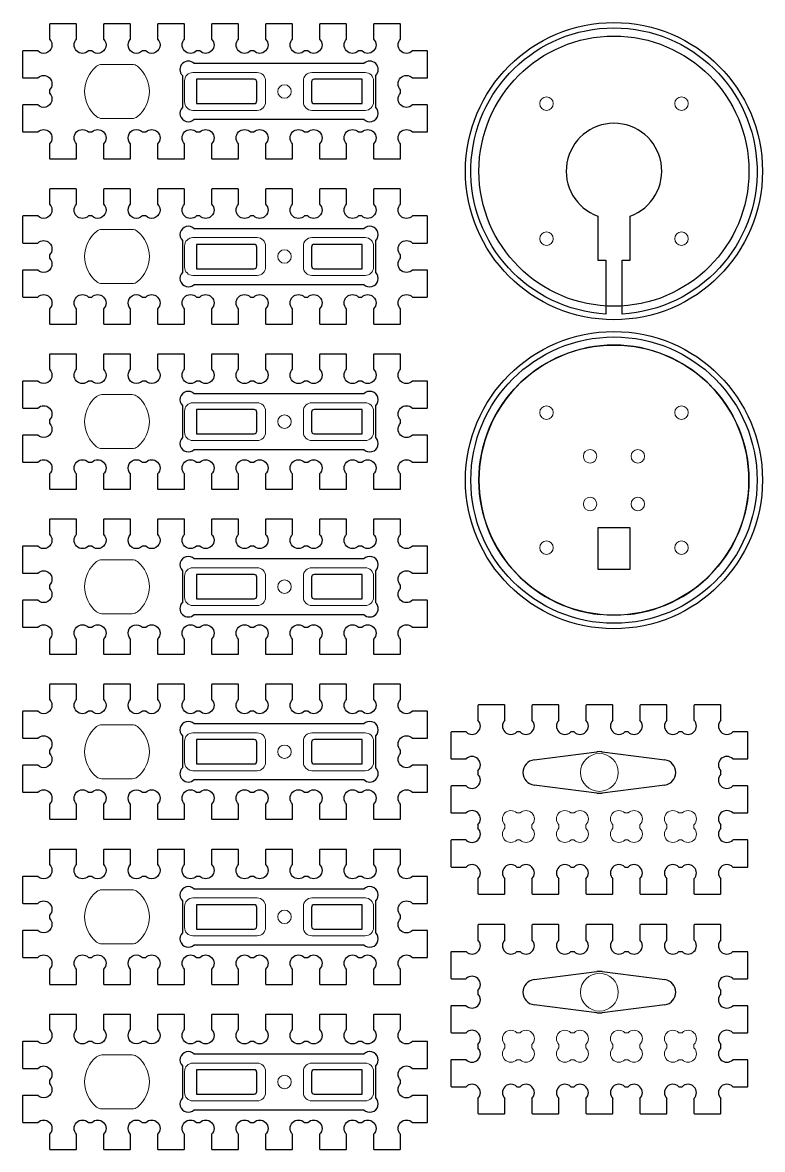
# Model space of a CAD drawing. Header units: millimetres. Extents: x -127 to 554, y -606 to 1045.
# Drawn here: x -38.9 to 98.1, y 826.7 to 1035.3 of the extents above; entities that cross this region are included whole.
import ezdxf

# ---------------------------------------------------------------- set-up
doc = ezdxf.new("R2010")
doc.units = ezdxf.units.MM
doc.layers.get('0').update_dxf_attribs({"lineweight": 25})
doc.layers.add('grav1.5mm', color=4, linetype='Continuous')
doc.layers.add('grav2.5mm', color=3, linetype='Continuous')
doc.layers.add('holes', color=1, linetype='Continuous', lineweight=0)

# ---------------------------------------------------------------- blocks, each defined once
blk = doc.blocks.new('*U61')
at = {"flags": 128}
blk.add_lwpolyline([(2.4, -12.5, 0.414214), (2.5, -12.4), (2.5, -9.69, -0.414214), (2.5, -7.5, -0.414214), (4.69, -7.5), (5.31, -7.5, -0.414214), (7.5, -7.5, -0.414214), (7.5, -9.69), (7.5, -12.4, 0.414214), (7.6, -12.5), (12.4, -12.5, 0.414214), (12.5, -12.4), (12.5, -12.4), (12.5, -9.69, -0.414214), (12.5, -7.5, -0.414214), (14.69, -7.5), (15.31, -7.5, -0.414214), (17.5, -7.5, -0.414214), (17.5, -9.69), (17.5, -12.4, 0.414214), (17.6, -12.5), (22.4, -12.5, 0.414214), (22.5, -12.4), (22.5, -9.69, -0.414214), (22.5, -7.5, -0.414214), (24.69, -7.5), (25.31, -7.5, -0.414214), (27.5, -7.5, -0.414214), (27.5, -9.69), (27.5, -12.4, 0.414214), (27.6, -12.5), (32.4, -12.5, 0.414214), (32.5, -12.4), (32.5, -9.69, -0.414214), (32.5, -7.5, -0.414214), (34.69, -7.5), (37.4, -7.5, 0.414214), (37.5, -7.4), (37.5, -2.6, 0.414214), (37.4, -2.5), (34.69, -2.5, -0.414214), (32.5, -2.5, -0.414214), (32.5, -0.31), (32.5, 0.31, -0.414214), (32.5, 2.5, -0.414214), (34.69, 2.5), (37.4, 2.5, 0.414214), (37.5, 2.6), (37.5, 7.4, 0.414214), (37.4, 7.5), (34.69, 7.5, -0.414214), (32.5, 7.5, -0.414214), (32.5, 9.69), (32.5, 12.4, 0.414214), (32.4, 12.5), (27.6, 12.5, 0.414214), (27.5, 12.4), (27.5, 9.69, -0.414214), (27.5, 7.5, -0.414214), (25.31, 7.5), (24.69, 7.5, -0.414214), (22.5, 7.5, -0.414214), (22.5, 9.69), (22.5, 12.4, 0.414214), (22.4, 12.5), (17.6, 12.5, 0.414214), (17.5, 12.4), (17.5, 9.69, -0.414214), (17.5, 7.5, -0.414214), (15.31, 7.5), (14.69, 7.5, -0.414214), (12.5, 7.5, -0.414214), (12.5, 9.69), (12.5, 12.4, 0.414214), (12.4, 12.5), (7.6, 12.5, 0.414214), (7.5, 12.4), (7.5, 9.69, -0.414214), (7.5, 7.5, -0.414214), (5.31, 7.5), (4.69, 7.5, -0.414214), (2.5, 7.5, -0.414214), (2.5, 9.69), (2.5, 12.4, 0.414214), (2.4, 12.5), (-2.4, 12.5, 0.414214), (-2.5, 12.4), (-2.5, 9.69, -0.414214), (-2.5, 7.5, -0.414214), (-4.69, 7.5), (-5.31, 7.5, -0.414214), (-7.5, 7.5, -0.414214), (-7.5, 9.69), (-7.5, 12.4, 0.414214), (-7.6, 12.5), (-12.4, 12.5, 0.414214), (-12.5, 12.4), (-12.5, 9.69, -1), (-14.69, 7.5), (-15.31, 7.5, -1), (-17.5, 9.69), (-17.5, 12.4, 0.414214), (-17.6, 12.5), (-22.4, 12.5, 0.414214), (-22.5, 12.4), (-22.5, 9.69, -1), (-24.69, 7.5), (-25.31, 7.5, -1), (-27.5, 9.69), (-27.5, 12.4, 0.414214), (-27.6, 12.5), (-32.4, 12.5, 0.414214), (-32.5, 12.4), (-32.5, 9.69, -1), (-34.69, 7.5), (-37.4, 7.5, 0.414214), (-37.5, 7.4), (-37.5, 2.6, 0.414214), (-37.4, 2.5), (-34.69, 2.5, -1), (-32.5, 0.31), (-32.5, -0.31, -1), (-34.69, -2.5), (-37.4, -2.5, 0.414214), (-37.5, -2.6), (-37.5, -7.4, 0.414214), (-37.4, -7.5), (-34.69, -7.5, -1), (-32.5, -9.69), (-32.5, -12.4, 0.414214), (-32.4, -12.5), (-27.6, -12.5, 0.414214), (-27.5, -12.4), (-27.5, -9.69, -1), (-25.31, -7.5), (-24.69, -7.5, -1), (-22.5, -9.69), (-22.5, -12.4, 0.414214), (-22.4, -12.5), (-17.6, -12.5, 0.414214), (-17.5, -12.4), (-17.5, -9.69, -1), (-15.31, -7.5), (-14.69, -7.5, -1), (-12.5, -9.69), (-12.5, -12.4, 0.414214), (-12.4, -12.5), (-7.6, -12.5, 0.414214), (-7.5, -12.4), (-7.5, -9.69, -0.414214), (-7.5, -7.5, -0.414214), (-5.31, -7.5), (-4.69, -7.5, -0.414214), (-2.5, -7.5, -0.414214), (-2.5, -9.69), (-2.5, -12.4, 0.414214), (-2.4, -12.5), (2.4, -12.5)], format="xyb", dxfattribs=at)
at = {"layer": 'grav1.5mm', "flags": 128}
for points in [[(-5.71, -5.15), (25.71, -5.15, 1), (27.9, -2.96), (27.9, 2.96, 1), (25.71, 5.15), (-5.71, 5.15, 1), (-7.9, 2.96), (-7.9, -2.96, 1), (-5.71, -5.15)], [(5.88, 1.75, 0.414214), (5.38, 2.25), (-5.28, 2.25), (-5.28, -2.25), (5.38, -2.25, 0.414214), (5.88, -1.75), (5.88, 1.75)], [(25.38, -2.25), (25.38, 2.25), (16.51, 2.25, 0.414214), (16.02, 1.75), (16.02, -1.75, 0.414214), (16.51, -2.25), (25.38, -2.25)]]:
    blk.add_lwpolyline(points, format="xyb", dxfattribs=at)
at = {"layer": 'holes', "flags": 128}
blk.add_lwpolyline([(-23.79, -4.65, 0.172593), (-22.81, -5), (-17.19, -5, 0.172593), (-16.21, -4.65, 0.475161), (-16.21, 4.65, 0.172593), (-17.19, 5), (-22.81, 5, 0.172593), (-23.79, 4.65, 0.475161), (-23.79, -4.65)], format="xyb", dxfattribs=at)
at = {"layer": 'holes'}
for points in [[(7.5, -1.95), (7.5, 1.95, 0.414214), (5.95, 3.5), (-5.95, 3.5, 0.414214), (-7.5, 1.95), (-7.5, -1.95, 0.414214), (-5.95, -3.5), (5.95, -3.5, 0.414214), (7.5, -1.95)], [(25.95, -3.5, 0.414214), (27.5, -1.95), (27.5, 1.95, 0.414214), (25.95, 3.5), (16.05, 3.5, 0.414214), (14.5, 1.95), (14.5, -1.95, 0.414214), (16.05, -3.5), (25.95, -3.5)]]:
    blk.add_lwpolyline(points, format="xyb", close=True, dxfattribs=at)
blk.add_circle((11, 0), 1.25, dxfattribs=at)
blk = doc.blocks.new('*U62')
at = {"color": 0, "linetype": 'ByBlock', "lineweight": -2, "transparency": 16777216}
for p in [(0, 183.32), (0, 152.77), (0, 122.21), (0, 91.66), (0, 61.11), (0, 30.55), (0, 0)]:
    blk.add_blockref('*U61', p, dxfattribs=at)

msp = doc.modelspace()

# ---------------------------------------------------------------- linework, layer by layer
for p, q in [((45.4, 908.92), (45.4, 906.21)), ((50.3, 909.02), (45.5, 909.02)), ((50.4, 906.21), (50.4, 908.92)), ((55.4, 908.92), (55.4, 906.21)), ((60.3, 909.02), (55.5, 909.02)), ((60.4, 906.21), (60.4, 908.92)), ((65.4, 908.92), (65.4, 906.21)), ((70.3, 909.02), (65.5, 909.02)), ((70.4, 906.21), (70.4, 908.92)), ((75.4, 908.92), (75.4, 906.21)), ((80.3, 909.02), (75.5, 909.02)), ((80.4, 906.21), (80.4, 908.92)), ((85.4, 908.92), (85.4, 906.21)), ((90.3, 909.02), (85.5, 909.02)), ((90.4, 906.21), (90.4, 908.92)), ((40.4, 903.92), (40.4, 899.12)), ((43.21, 904.02), (40.5, 904.02)), ((53.21, 904.02), (52.6, 904.02)), ((63.21, 904.02), (62.6, 904.02)), ((73.21, 904.02), (72.6, 904.02)), ((83.21, 904.02), (82.6, 904.02)), ((95.3, 904.02), (92.6, 904.02)), ((95.4, 899.12), (95.4, 903.92)), ((40.5, 899.02), (43.21, 899.02)), ((92.6, 899.02), (95.3, 899.02)), ((45.4, 896.82), (45.4, 896.21)), ((90.4, 896.21), (90.4, 896.82)), ((40.4, 893.92), (40.4, 889.12)), ((43.21, 894.02), (40.5, 894.02)), ((95.3, 894.02), (92.6, 894.02)), ((95.4, 889.12), (95.4, 893.92)), ((40.5, 889.02), (43.21, 889.02)), ((92.6, 889.02), (95.3, 889.02)), ((45.4, 886.82), (45.4, 886.21)), ((55.4, 886.82), (55.4, 886.82)), ((90.4, 886.21), (90.4, 886.82)), ((40.4, 883.92), (40.4, 879.12)), ((43.21, 884.02), (40.5, 884.02)), ((95.3, 884.02), (92.6, 884.02)), ((95.4, 879.12), (95.4, 883.92)), ((40.5, 879.02), (43.21, 879.02)), ((52.6, 879.02), (53.21, 879.02)), ((62.6, 879.02), (63.21, 879.02)), ((72.6, 879.02), (73.21, 879.02)), ((82.6, 879.02), (83.21, 879.02)), ((92.6, 879.02), (95.3, 879.02)), ((45.4, 876.82), (45.4, 874.12)), ((50.4, 874.12), (50.4, 876.82)), ((55.4, 876.82), (55.4, 874.12)), ((60.4, 874.12), (60.4, 876.82)), ((65.4, 876.82), (65.4, 874.12)), ((70.4, 874.12), (70.4, 876.82)), ((75.4, 876.82), (75.4, 874.12)), ((80.4, 874.12), (80.4, 876.82)), ((85.4, 876.82), (85.4, 874.12)), ((90.4, 874.12), (90.4, 876.82)), ((45.5, 874.02), (50.3, 874.02)), ((55.5, 874.02), (60.3, 874.02)), ((65.5, 874.02), (70.3, 874.02)), ((75.5, 874.02), (80.3, 874.02)), ((85.5, 874.02), (90.3, 874.02)), ((45.4, 868.25), (45.4, 865.54)), ((50.3, 868.35), (45.5, 868.35)), ((50.4, 865.54), (50.4, 868.25)), ((55.4, 868.25), (55.4, 865.54)), ((60.3, 868.35), (55.5, 868.35)), ((60.4, 865.54), (60.4, 868.25)), ((65.4, 868.25), (65.4, 865.54)), ((70.3, 868.35), (65.5, 868.35)), ((70.4, 865.54), (70.4, 868.25)), ((75.4, 868.25), (75.4, 865.54)), ((80.3, 868.35), (75.5, 868.35)), ((80.4, 865.54), (80.4, 868.25)), ((85.4, 868.25), (85.4, 865.54)), ((90.3, 868.35), (85.5, 868.35)), ((90.4, 865.54), (90.4, 868.25)), ((40.4, 863.25), (40.4, 858.45)), ((43.21, 863.35), (40.5, 863.35)), ((53.21, 863.35), (52.6, 863.35)), ((63.21, 863.35), (62.6, 863.35)), ((73.21, 863.35), (72.6, 863.35)), ((83.21, 863.35), (82.6, 863.35)), ((95.3, 863.35), (92.6, 863.35)), ((95.4, 858.45), (95.4, 863.25)), ((40.5, 858.35), (43.21, 858.35)), ((92.6, 858.35), (95.3, 858.35)), ((45.4, 856.16), (45.4, 855.54)), ((90.4, 855.54), (90.4, 856.16)), ((40.4, 853.25), (40.4, 848.45)), ((43.21, 853.35), (40.5, 853.35)), ((95.3, 853.35), (92.6, 853.35)), ((95.4, 848.45), (95.4, 853.25)), ((40.5, 848.35), (43.21, 848.35)), ((92.6, 848.35), (95.3, 848.35)), ((45.4, 846.16), (45.4, 845.54)), ((55.4, 846.16), (55.4, 846.16)), ((90.4, 845.54), (90.4, 846.16)), ((40.4, 843.25), (40.4, 838.45)), ((43.21, 843.35), (40.5, 843.35)), ((95.3, 843.35), (92.6, 843.35)), ((95.4, 838.45), (95.4, 843.25)), ((40.5, 838.35), (43.21, 838.35)), ((52.6, 838.35), (53.21, 838.35)), ((62.6, 838.35), (63.21, 838.35)), ((72.6, 838.35), (73.21, 838.35)), ((82.6, 838.35), (83.21, 838.35)), ((92.6, 838.35), (95.3, 838.35)), ((45.4, 836.16), (45.4, 833.45)), ((50.4, 833.45), (50.4, 836.16)), ((55.4, 836.16), (55.4, 833.45)), ((60.4, 833.45), (60.4, 836.16)), ((65.4, 836.16), (65.4, 833.45)), ((70.4, 833.45), (70.4, 836.16)), ((75.4, 836.16), (75.4, 833.45)), ((80.4, 833.45), (80.4, 836.16)), ((85.4, 836.16), (85.4, 833.45)), ((90.4, 833.45), (90.4, 836.16)), ((45.5, 833.35), (50.3, 833.35)), ((55.5, 833.35), (60.3, 833.35)), ((65.5, 833.35), (70.3, 833.35)), ((75.5, 833.35), (80.3, 833.35)), ((85.5, 833.35), (90.3, 833.35))]:
    msp.add_line(p, q)
at = {"flags": 128}
msp.add_lwpolyline([(67.6, 991.31), (69.1, 991.31), (69.1, 981.36, -35.305009), (72.1, 981.36), (72.1, 991.31), (73.6, 991.31), (73.6, 999.49, 5.725338), (67.6, 999.49), (67.6, 991.31)], format="xyb", dxfattribs=at)
msp.add_circle((70.6, 950.62), 26.5)
for centre, radius, start, end in [((45.5, 908.92), 0.1, 90, 180), ((50.3, 908.92), 0.1, 0, 90), ((55.5, 908.92), 0.1, 90, 180), ((60.3, 908.92), 0.1, 0, 90), ((65.5, 908.92), 0.1, 90, 180), ((70.3, 908.92), 0.1, 0, 90), ((75.5, 908.92), 0.1, 90, 180), ((80.3, 908.92), 0.1, 0, 90), ((85.5, 908.92), 0.1, 90, 180), ((90.3, 908.92), 0.1, 0, 90), ((44.31, 905.11), 1.55, 225, 45), ((51.5, 905.11), 1.55, 135, 315), ((54.31, 905.11), 1.55, 225, 45), ((61.5, 905.11), 1.55, 135, 315), ((64.31, 905.11), 1.55, 225, 45), ((71.5, 905.11), 1.55, 135, 315), ((74.31, 905.11), 1.55, 225, 45), ((81.5, 905.11), 1.55, 135, 315), ((84.31, 905.11), 1.55, 225, 45), ((91.5, 905.11), 1.55, 135, 315), ((40.5, 903.92), 0.1, 90, 180), ((95.3, 903.92), 0.1, 0, 90), ((40.5, 899.12), 0.1, 180, 270), ((44.31, 897.92), 1.55, 315, 135), ((91.5, 897.92), 1.55, 45, 225), ((95.3, 899.12), 0.1, 270, 0), ((44.31, 895.11), 1.55, 225, 45), ((91.5, 895.11), 1.55, 135, 315), ((40.5, 893.92), 0.1, 90, 180), ((95.3, 893.92), 0.1, 0, 90), ((40.5, 889.12), 0.1, 180, 270), ((44.31, 887.92), 1.55, 315, 135), ((91.5, 887.92), 1.55, 45, 225), ((95.3, 889.12), 0.1, 270, 0), ((44.31, 885.11), 1.55, 225, 45), ((91.5, 885.11), 1.55, 135, 315), ((40.5, 883.92), 0.1, 90, 180), ((95.3, 883.92), 0.1, 0, 90), ((40.5, 879.12), 0.1, 180, 270), ((44.31, 877.92), 1.55, 315, 135), ((51.5, 877.92), 1.55, 45, 225), ((54.31, 877.92), 1.55, 315, 135), ((61.5, 877.92), 1.55, 45, 225), ((64.31, 877.92), 1.55, 315, 135), ((71.5, 877.92), 1.55, 45, 225), ((74.31, 877.92), 1.55, 315, 135), ((81.5, 877.92), 1.55, 45, 225), ((84.31, 877.92), 1.55, 315, 135), ((91.5, 877.92), 1.55, 45, 225), ((95.3, 879.12), 0.1, 270, 0), ((45.5, 874.12), 0.1, 180, 270), ((50.3, 874.12), 0.1, 270, 0), ((55.5, 874.12), 0.1, 180, 270), ((60.3, 874.12), 0.1, 270, 0), ((65.5, 874.12), 0.1, 180, 270), ((70.3, 874.12), 0.1, 270, 0), ((75.5, 874.12), 0.1, 180, 270), ((80.3, 874.12), 0.1, 270, 0), ((85.5, 874.12), 0.1, 180, 270), ((90.3, 874.12), 0.1, 270, 0), ((45.5, 868.25), 0.1, 90, 180), ((50.3, 868.25), 0.1, 0, 90), ((55.5, 868.25), 0.1, 90, 180), ((60.3, 868.25), 0.1, 0, 90), ((65.5, 868.25), 0.1, 90, 180), ((70.3, 868.25), 0.1, 0, 90), ((75.5, 868.25), 0.1, 90, 180), ((80.3, 868.25), 0.1, 0, 90), ((85.5, 868.25), 0.1, 90, 180), ((90.3, 868.25), 0.1, 0, 90), ((44.31, 864.45), 1.55, 225, 45), ((51.5, 864.45), 1.55, 135, 315), ((54.31, 864.45), 1.55, 225, 45), ((61.5, 864.45), 1.55, 135, 315), ((64.31, 864.45), 1.55, 225, 45), ((71.5, 864.45), 1.55, 135, 315), ((74.31, 864.45), 1.55, 225, 45), ((81.5, 864.45), 1.55, 135, 315), ((84.31, 864.45), 1.55, 225, 45), ((91.5, 864.45), 1.55, 135, 315), ((40.5, 863.25), 0.1, 90, 180), ((95.3, 863.25), 0.1, 0, 90), ((40.5, 858.45), 0.1, 180, 270), ((44.31, 857.26), 1.55, 315, 135), ((91.5, 857.26), 1.55, 45, 225), ((95.3, 858.45), 0.1, 270, 0), ((44.31, 854.45), 1.55, 225, 45), ((91.5, 854.45), 1.55, 135, 315), ((40.5, 853.25), 0.1, 90, 180), ((95.3, 853.25), 0.1, 0, 90), ((40.5, 848.45), 0.1, 180, 270), ((44.31, 847.26), 1.55, 315, 135), ((91.5, 847.26), 1.55, 45, 225), ((95.3, 848.45), 0.1, 270, 0), ((44.31, 844.45), 1.55, 225, 45), ((91.5, 844.45), 1.55, 135, 315), ((40.5, 843.25), 0.1, 90, 180), ((95.3, 843.25), 0.1, 0, 90), ((44.31, 837.26), 1.55, 315, 135), ((51.5, 837.26), 1.55, 45, 225), ((54.31, 837.26), 1.55, 315, 135), ((61.5, 837.26), 1.55, 45, 225), ((64.31, 837.26), 1.55, 315, 135), ((71.5, 837.26), 1.55, 45, 225), ((74.31, 837.26), 1.55, 315, 135), ((81.5, 837.26), 1.55, 45, 225), ((84.31, 837.26), 1.55, 315, 135), ((91.5, 837.26), 1.55, 45, 225), ((40.5, 838.45), 0.1, 180, 270), ((95.3, 838.45), 0.1, 270, 0), ((45.5, 833.45), 0.1, 180, 270), ((50.3, 833.45), 0.1, 270, 0), ((55.5, 833.45), 0.1, 180, 270), ((60.3, 833.45), 0.1, 270, 0), ((65.5, 833.45), 0.1, 180, 270), ((70.3, 833.45), 0.1, 270, 0), ((75.5, 833.45), 0.1, 180, 270), ((80.3, 833.45), 0.1, 270, 0), ((85.5, 833.45), 0.1, 180, 270), ((90.3, 833.45), 0.1, 270, 0)]:
    msp.add_arc(centre, radius, start, end)
at = {"layer": 'grav1.5mm', "flags": 128}
msp.add_lwpolyline([(67.6, 934.12), (73.6, 934.12), (73.6, 941.77), (67.6, 941.77), (67.6, 934.12)], dxfattribs=at)
at = {"layer": 'grav2.5mm'}
for p, q in [((55.8, 898.85), (67.41, 900.34)), ((68.39, 900.34), (80, 898.85)), ((67.41, 892.7), (55.8, 894.19)), ((80, 894.19), (68.39, 892.7)), ((55.8, 858.18), (67.41, 859.67)), ((68.39, 859.67), (80, 858.18)), ((67.41, 852.03), (55.8, 853.52)), ((80, 853.52), (68.39, 852.03))]:
    msp.add_line(p, q, dxfattribs=at)
for centre, radius in [((70.6, 1007.81), 27.5), ((70.6, 1007.81), 25), ((70.6, 950.62), 27.5), ((70.6, 950.62), 25)]:
    msp.add_circle(centre, radius, dxfattribs=at)
for centre, radius, start, end in [((70.6, 950.62), 25, 275.7392, 264.2608), ((67.9, 896.52), 3.85, 82.6969, 97.3031), ((56.1, 896.52), 2.35, 97.3031, 262.6969), ((79.7, 896.52), 2.35, 277.3031, 82.6969), ((67.9, 896.52), 3.85, 262.6969, 277.3031), ((67.9, 855.85), 3.85, 82.6969, 97.3031), ((56.1, 855.85), 2.35, 97.3031, 262.6969), ((79.7, 855.85), 2.35, 277.3031, 82.6969), ((67.9, 855.85), 3.85, 262.6969, 277.3031)]:
    msp.add_arc(centre, radius, start, end, dxfattribs=at)
at = {"layer": 'holes'}
for p, q in [((53.21, 889.02), (52.6, 889.02)), ((63.21, 889.02), (62.6, 889.02)), ((73.21, 889.02), (72.6, 889.02)), ((83.21, 889.02), (82.6, 889.02)), ((50.4, 886.82), (50.4, 886.21)), ((55.4, 886.21), (55.4, 886.82)), ((60.4, 886.82), (60.4, 886.21)), ((65.4, 886.21), (65.4, 886.82)), ((70.4, 886.82), (70.4, 886.21)), ((75.4, 886.21), (75.4, 886.82)), ((80.4, 886.82), (80.4, 886.21)), ((85.4, 886.21), (85.4, 886.82)), ((52.6, 884.02), (53.21, 884.02)), ((62.6, 884.02), (63.21, 884.02)), ((72.6, 884.02), (73.21, 884.02)), ((82.6, 884.02), (83.21, 884.02)), ((53.21, 848.35), (52.6, 848.35)), ((63.21, 848.35), (62.6, 848.35)), ((73.21, 848.35), (72.6, 848.35)), ((83.21, 848.35), (82.6, 848.35)), ((50.4, 846.16), (50.4, 845.54)), ((55.4, 845.54), (55.4, 846.16)), ((60.4, 846.16), (60.4, 845.54)), ((65.4, 845.54), (65.4, 846.16)), ((70.4, 846.16), (70.4, 845.54)), ((75.4, 845.54), (75.4, 846.16)), ((80.4, 846.16), (80.4, 845.54)), ((85.4, 845.54), (85.4, 846.16)), ((52.6, 843.35), (53.21, 843.35)), ((62.6, 843.35), (63.21, 843.35)), ((72.6, 843.35), (73.21, 843.35)), ((82.6, 843.35), (83.21, 843.35))]:
    msp.add_line(p, q, dxfattribs=at)
for centre, radius in [((58.1, 1020.31), 1.25), ((83.1, 1020.31), 1.25), ((58.1, 995.31), 1.25), ((83.1, 995.31), 1.25), ((58.1, 963.12), 1.25), ((83.1, 963.12), 1.25), ((66.18, 955.04), 1.25), ((75.02, 955.04), 1.25), ((66.18, 946.2), 1.25), ((75.02, 946.2), 1.25), ((58.1, 938.12), 1.25), ((83.1, 938.12), 1.25), ((67.9, 896.52), 3.5), ((67.9, 855.85), 3.5)]:
    msp.add_circle(centre, radius, dxfattribs=at)
for centre, start, end in [((51.5, 887.92), 45, 225), ((54.31, 887.92), 315, 135), ((61.5, 887.92), 45, 225), ((64.31, 887.92), 315, 135), ((71.5, 887.92), 45, 225), ((74.31, 887.92), 315, 135), ((81.5, 887.92), 45, 225), ((84.31, 887.92), 315, 135), ((51.5, 885.11), 135, 315), ((54.31, 885.11), 225, 45), ((61.5, 885.11), 135, 315), ((64.31, 885.11), 225, 45), ((71.5, 885.11), 135, 315), ((74.31, 885.11), 225, 45), ((81.5, 885.11), 135, 315), ((84.31, 885.11), 225, 45), ((51.5, 847.26), 45, 225), ((54.31, 847.26), 315, 135), ((61.5, 847.26), 45, 225), ((64.31, 847.26), 315, 135), ((71.5, 847.26), 45, 225), ((74.31, 847.26), 315, 135), ((81.5, 847.26), 45, 225), ((84.31, 847.26), 315, 135), ((51.5, 844.45), 135, 315), ((54.31, 844.45), 225, 45), ((61.5, 844.45), 135, 315), ((64.31, 844.45), 225, 45), ((71.5, 844.45), 135, 315), ((74.31, 844.45), 225, 45), ((81.5, 844.45), 135, 315), ((84.31, 844.45), 225, 45)]:
    msp.add_arc(centre, 1.55, start, end, dxfattribs=at)

# ---------------------------------------------------------------- block references
at = {"color": 7}
msp.add_blockref('*U62', (-1.42, 839.24), dxfattribs=at)

doc.saveas('drawing.dxf')
